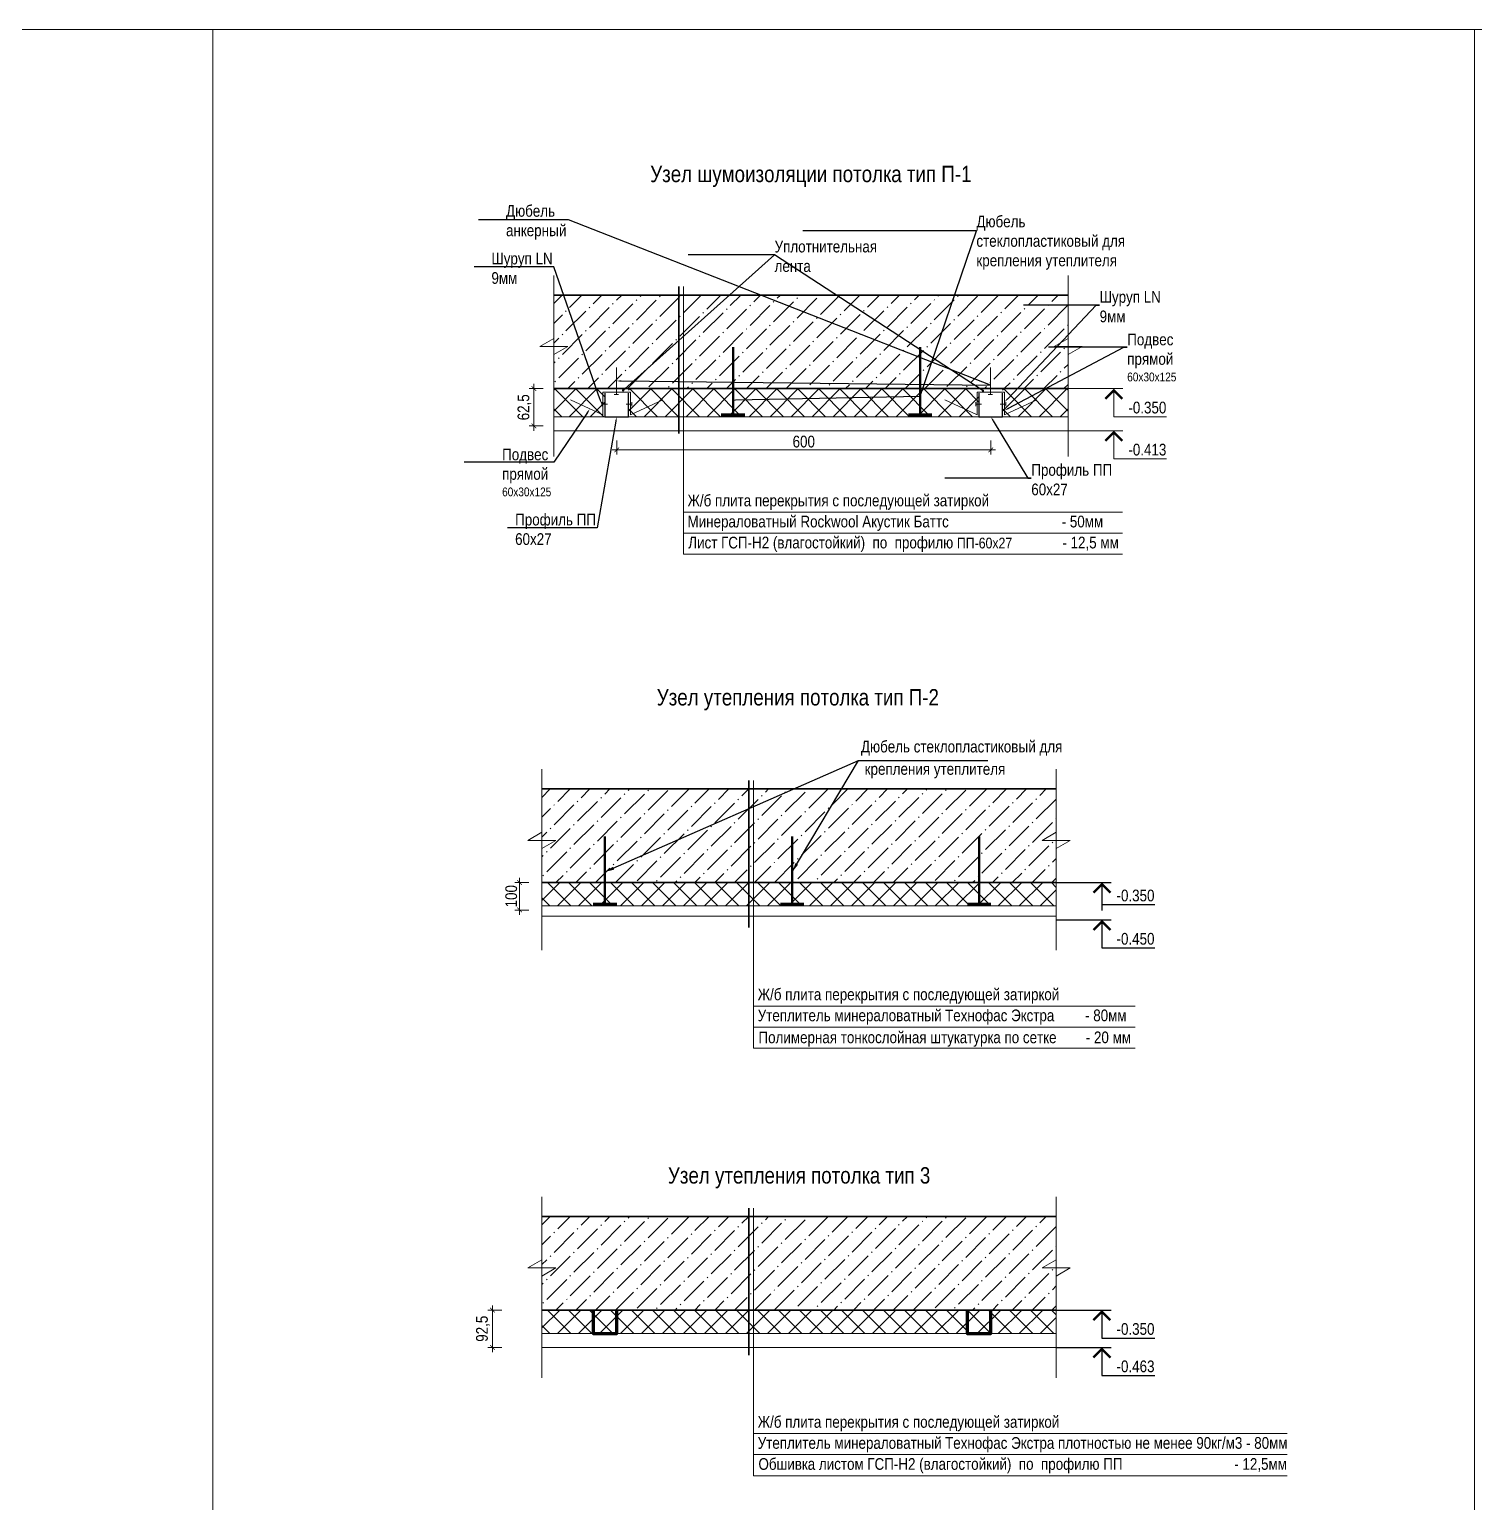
# Model space of a CAD drawing. Header units: millimetres. Extents: x -328335 to 1212475, y -208171 to 164144.
# Drawn here: x -100776 to -69874, y -177978 to -146464 of the extents above; entities that cross this region are included whole.
import ezdxf
from ezdxf import colors
from ezdxf.entities.mleader import LeaderData, LeaderLine
from ezdxf.math import Vec2, Vec3

# ---------------------------------------------------------------- set-up
doc = ezdxf.new("R2010")
doc.units = ezdxf.units.MM
doc.header["$LTSCALE"] = 0.5
doc.layers.get('Defpoints').update_dxf_attribs({"color": 140})
for name, color, linetype, lineweight in [('0.25', 1, 'Continuous', 25), ('АИ_Текст', 7, 'Continuous', 13), ('АР_Отметка', 7, 'Continuous', 5), ('АР_Стены ГКЛ', 1, 'Continuous', 15), ('АР_Стены ЖБ', 7, 'Continuous', 40), ('АР_Текст', 7, 'Continuous', 5), ('АР_Тонкая', 254, 'Continuous', 5), ('АР_Штриховка', 8, 'Continuous', 0), ('КМ_конструкции', 5, 'Continuous', 5), ('РД_Оси_размер', 8, 'Continuous', 0)]:
    doc.layers.add(name, color=color, linetype=linetype, lineweight=lineweight)
doc.layers.add('АР_Делит', color=120, linetype='Continuous', lineweight=0, plot=False)
doc.styles.add('style1', font='ARIALN.TTF')
doc.dimstyles.new('1-50', dxfattribs={"dimscale": 40, "dimtxt": 2.5, "dimasz": 2, "dimexe": 1.25, "dimexo": 0.625, "dimtad": 1, "dimdec": 0, "dimtxsty": 'style1', "dimblk": 'OBLIQUE', "dimcen": 2.5, "dimadec": 0, "dimazin": 1, "dimtfac": 1, "dimtdec": 0, "dimtmove": 0, "dimatfit": 3, "dimfxl": 1, "dimarcsym": 0})
doc.dimstyles.new('Dim100_ареал', dxfattribs={"dimscale": 100, "dimtxt": 2.5, "dimasz": 1, "dimexe": 1, "dimexo": 1, "dimgap": 0.5, "dimtad": 1, "dimzin": 12, "dimdsep": 46, "dimtxsty": 'style1', "dimblk": 'ARCHTICK', "dimcen": 1, "dimdle": 1, "dimaunit": 1, "dimadec": 0, "dimazin": 3, "dimtfac": 1, "dimtmove": 1, "dimatfit": 3, "dimldrblk": 'OPEN30', "dimfxl": 2, "dimfxlon": 1, "dimtolj": 1, "dimtzin": 0, "dimlwd": 5, "dimlwe": 5, "dimarcsym": 0})

# ---------------------------------------------------------------- blocks, each defined once
blk = doc.blocks.new('_ArchTick')
at = {"color": 0, "linetype": 'ByBlock', "const_width": 0.15}
blk.add_lwpolyline([(-0.5, -0.5), (0.5, 0.5)], dxfattribs=at)
blk = doc.blocks.new('*D334')
at = {"layer": 'Defpoints', "color": 0, "transparency": 16777216}
for p in [(-89565, -154147), (-89989, -154947), (-89565, -154947)]:
    blk.add_point(p, dxfattribs=at)
at = {"layer": 'РД_Оси_размер', "color": 0, "lineweight": 5, "transparency": 16777216}
for p, q in [((-89989, -154047), (-89989, -155047)), ((-89789, -154147), (-90089, -154147)), ((-89789, -154947), (-90089, -154947))]:
    blk.add_line(p, q, dxfattribs=at)
at = {"layer": 'РД_Оси_размер', "color": 0, "lineweight": 5, "transparency": 16777216, "xscale": 100, "yscale": 100, "zscale": 100}
for p, rotation in [((-89989, -154147), 90), ((-89989, -154947), 270)]:
    blk.add_blockref('_ArchTick', p, dxfattribs=dict(at, rotation=rotation))
at = {"layer": 'РД_Оси_размер', "color": 0, "transparency": 16777216, "insert": (-90190, -154547), "char_height": 250, "attachment_point": 5, "rotation": 90, "style": 'style1'}
blk.add_mtext('\\A1;62,5', dxfattribs=at)
blk = doc.blocks.new('_Open30')
at = {"color": 0, "linetype": 'ByBlock', "lineweight": -2}
for p, q in [((-1, 0.27), (0, 0)), ((0, 0), (-1, -0.27)), ((0, 0), (-1, 0))]:
    blk.add_line(p, q, dxfattribs=at)
blk = doc.blocks.new('*D335')
at = {"layer": 'Defpoints', "color": 0, "transparency": 16777216}
for p in [(-89819, -164713), (-90296, -165302), (-89819, -165302)]:
    blk.add_point(p, dxfattribs=at)
at = {"layer": 'РД_Оси_размер', "color": 0, "lineweight": 5, "transparency": 16777216}
for p, q in [((-90096, -164713), (-90396, -164713)), ((-90296, -164613), (-90296, -165402)), ((-90096, -165302), (-90396, -165302))]:
    blk.add_line(p, q, dxfattribs=at)
at = {"layer": 'РД_Оси_размер', "color": 0, "lineweight": 5, "transparency": 16777216, "xscale": 100, "yscale": 100, "zscale": 100}
for p, rotation in [((-90296, -164713), 90), ((-90296, -165302), 270)]:
    blk.add_blockref('_ArchTick', p, dxfattribs=dict(at, rotation=rotation))
at = {"layer": 'РД_Оси_размер', "color": 0, "transparency": 16777216, "insert": (-90473, -165007), "char_height": 250, "attachment_point": 5, "rotation": 90, "style": 'style1'}
blk.add_mtext('\\A1;100', dxfattribs=at)
blk = doc.blocks.new('_Oblique')
at = {"color": 0, "linetype": 'ByBlock', "lineweight": -2}
blk.add_line((-0.5, -0.5), (0.5, 0.5), dxfattribs=at)
blk = doc.blocks.new('*D336')
at = {"layer": 'Defpoints', "color": 0, "transparency": 16777216}
for p in [(-89819, -173860), (-90876, -174660), (-89819, -174660)]:
    blk.add_point(p, dxfattribs=at)
at = {"layer": 'РД_Оси_размер', "color": 0, "lineweight": 5, "transparency": 16777216}
for p, q in [((-90676, -173860), (-90976, -173860)), ((-90876, -173760), (-90876, -174760)), ((-90676, -174660), (-90976, -174660))]:
    blk.add_line(p, q, dxfattribs=at)
at = {"layer": 'РД_Оси_размер', "color": 0, "lineweight": 5, "transparency": 16777216, "xscale": 100, "yscale": 100, "zscale": 100}
for p, rotation in [((-90876, -173860), 90), ((-90876, -174660), 270)]:
    blk.add_blockref('_ArchTick', p, dxfattribs=dict(at, rotation=rotation))
at = {"layer": 'РД_Оси_размер', "color": 0, "transparency": 16777216, "insert": (-91077, -174260), "char_height": 250, "attachment_point": 5, "rotation": 90, "style": 'style1'}
blk.add_mtext('\\A1;92,5', dxfattribs=at)
blk = doc.blocks.new('_Dot')
at = {"color": 0, "linetype": 'ByBlock', "lineweight": -2}
blk.add_line((-0.5, 0), (-1, 0), dxfattribs=at)
at = {"color": 0, "linetype": 'ByBlock', "const_width": 0.5}
blk.add_lwpolyline([(-0.25, 0, 1), (0.25, 0, 1)], format="xyb", close=True, dxfattribs=at)
blk = doc.blocks.new('*D341')
at = {"layer": 'Defpoints', "color": 0, "transparency": 16777216}
for p in [(-88218, -154747), (-80218, -154747), (-80218, -155460)]:
    blk.add_point(p, dxfattribs=at)
at = {"layer": 'РД_Оси_размер', "color": 0, "lineweight": 5, "transparency": 16777216}
for p, q in [((-88218, -155260), (-88218, -155560)), ((-80218, -155260), (-80218, -155560)), ((-88318, -155460), (-80118, -155460))]:
    blk.add_line(p, q, dxfattribs=at)
at = {"layer": 'РД_Оси_размер', "color": 0, "lineweight": 5, "transparency": 16777216, "xscale": 100, "yscale": 100, "zscale": 100, "rotation": 180}
blk.add_blockref('_ArchTick', (-88218, -155460), dxfattribs=at)
at = {"layer": 'РД_Оси_размер', "color": 0, "lineweight": 5, "transparency": 16777216, "xscale": 100, "yscale": 100, "zscale": 100}
blk.add_blockref('_ArchTick', (-80218, -155460), dxfattribs=at)
at = {"layer": 'РД_Оси_размер', "color": 0, "transparency": 16777216, "insert": (-84218, -155282), "char_height": 250, "attachment_point": 5, "style": 'style1'}
blk.add_mtext('\\A1;600', dxfattribs=at)

msp = doc.modelspace()

# ---------------------------------------------------------------- hatches: boundary and pattern name
at = {"layer": 'АР_Штриховка', "lineweight": 0}
h = msp.add_hatch(dxfattribs=at)
h.set_pattern_fill('FP_5', color=256, scale=10, style=0, pattern_type=2)
h.set_pattern_definition([(45, (-99641.15, -178526.06), (77.7817, 502.0458), [600, -100, 20, -100])])
h.paths.add_polyline_path([(-78564.937, -154147.436), (-78564.937, -152147.436), (-89564.937, -152147.436), (-89564.937, -154147.436)], flags=0)
h = msp.add_hatch(dxfattribs=at)
h.set_pattern_fill('FP_6', color=256, scale=10, style=0, pattern_type=2)
h.set_pattern_definition([(45, (-99641.15, -178626.06), (-224.5064, 224.5064), []), (135, (-99641.15, -178626.06), (-224.5064, -224.5064), [])])
h.paths.add_polyline_path([(-88471.102, -154747.436), (-88471.102, -154147.436), (-89564.937, -154147.436), (-89564.937, -154747.436)])
h = msp.add_hatch(dxfattribs=at)
h.set_pattern_fill('FP_6', color=256, scale=10, style=0, pattern_type=2)
h.set_pattern_definition([(45, (-98041.15, -178626.06), (-224.5064, 224.5064), []), (135, (-98041.15, -178626.06), (-224.5064, -224.5064), [])])
h.paths.add_polyline_path([(-80471.102, -154747.436), (-80471.102, -154147.436), (-87964.937, -154147.436), (-87964.937, -154747.436)])
h = msp.add_hatch(dxfattribs=at)
h.set_pattern_fill('FP_6', color=256, scale=10, style=0, pattern_type=2)
h.set_pattern_definition([(45, (-90041.15, -178626.06), (-224.5064, 224.5064), []), (135, (-90041.15, -178626.06), (-224.5064, -224.5064), [])])
h.paths.add_polyline_path([(-78564.937, -154747.436), (-78564.937, -154147.436), (-79964.937, -154147.436), (-79964.937, -154747.436)])
h = msp.add_hatch(dxfattribs=at)
h.set_pattern_fill('FP_5', color=256, scale=10, style=0, pattern_type=2)
h.set_pattern_definition([(45, (-99894.83, -189091.25), (77.7817, 502.0458), [600, -100, 20, -100])])
h.paths.add_polyline_path([(-78818.613, -164712.624), (-78818.613, -162712.624), (-89818.613, -162712.624), (-89818.613, -164712.624)], flags=0)
h = msp.add_hatch(dxfattribs=at)
h.set_pattern_fill('FP_6', color=256, scale=10, style=0, pattern_type=2)
h.set_pattern_definition([(45, (-99894.83, -189091.25), (-224.5064, 224.5064), []), (135, (-99894.83, -189091.25), (-224.5064, -224.5064), [])])
h.paths.add_polyline_path([(-78818.613, -165212.624), (-78818.613, -164712.624), (-89818.613, -164712.624), (-89818.613, -165212.624)])
h = msp.add_hatch(dxfattribs=at)
h.set_pattern_fill('FP_5', color=256, scale=10, style=0, pattern_type=2)
h.set_pattern_definition([(45, (-99894.83, -198238.57), (77.7817, 502.0458), [600, -100, 20, -100])])
h.paths.add_polyline_path([(-78818.613, -173859.95), (-78818.613, -171859.95), (-89818.613, -171859.95), (-89818.613, -173859.95)], flags=0)
h = msp.add_hatch(dxfattribs=at)
h.set_pattern_fill('FP_6', color=256, scale=10, style=0, pattern_type=2)
h.set_pattern_definition([(45, (-99894.83, -198238.57), (-224.5064, 224.5064), []), (135, (-99894.83, -198238.57), (-224.5064, -224.5064), [])])
h.paths.add_polyline_path([(-78818.613, -174359.95), (-78818.613, -173859.95), (-89818.613, -173859.95), (-89818.613, -174359.95)])

# ---------------------------------------------------------------- linework, layer by layer
at = {"lineweight": 15}
for points in [[(-88225.79, -154271.845), (-88225.79, -153694.684)], [(-80225.79, -154271.845), (-80225.79, -153694.684)], [(-88180.195, -154271.845), (-88271.384, -154271.845)], [(-80180.195, -154271.845), (-80271.384, -154271.845)], [(-88538.504, -154526.252), (-88538.504, -154435.063)], [(-88538.504, -154480.657), (-88418.309, -154480.657)], [(-87897.535, -154480.657), (-88017.73, -154480.657)], [(-87897.535, -154526.252), (-87897.535, -154435.063)], [(-80538.504, -154526.252), (-80538.504, -154435.063)], [(-80538.504, -154480.657), (-80418.309, -154480.657)], [(-79897.535, -154480.657), (-80017.73, -154480.657)], [(-79897.535, -154526.252), (-79897.535, -154435.063)]]:
    msp.add_lwpolyline(points, dxfattribs=at)
at = {"lineweight": 13}
for points in [[(-89203.524, -154389.839), (-88511.687, -154705.617), (-88511.687, -154222.491), (-87925.592, -154222.491), (-87925.592, -154705.617), (-87233.756, -154389.839)], [(-81203.524, -154389.839), (-80511.687, -154705.617), (-80511.687, -154222.491), (-79925.592, -154222.491), (-79925.592, -154705.617), (-79233.756, -154389.839)]]:
    msp.add_lwpolyline(points, dxfattribs=at)
at = {"layer": '0.25', "color": 0}
for p, q in [((-78818.613, -164712.624), (-77646.34, -164712.624)), ((-77842.368, -164712.624), (-77842.368, -165312.624)), ((-77842.368, -165186.307), (-76713.071, -165186.307)), ((-78818.613, -165512.624), (-77646.34, -165512.624)), ((-77842.368, -165512.624), (-77842.368, -166112.624)), ((-77842.368, -166112.624), (-76713.071, -166112.624)), ((-78818.613, -173859.95), (-77646.34, -173859.95)), ((-77842.368, -173859.95), (-77842.368, -174459.95)), ((-77842.368, -174459.95), (-76713.071, -174459.95)), ((-78818.613, -174659.95), (-77646.34, -174659.95)), ((-77842.368, -174659.95), (-77842.368, -175259.95)), ((-77842.368, -175259.95), (-76713.071, -175259.95))]:
    msp.add_line(p, q, dxfattribs=at)
at = {"layer": '0.25', "color": 0, "const_width": 50}
for points in [[(-77660.046, -164930.301), (-77842.368, -164747.979), (-78024.691, -164930.301)], [(-77660.046, -165730.301), (-77842.368, -165547.979), (-78024.691, -165730.301)], [(-77660.046, -174077.627), (-77842.368, -173895.305), (-78024.691, -174077.627)], [(-77660.046, -174877.627), (-77842.368, -174695.305), (-78024.691, -174877.627)]]:
    msp.add_lwpolyline(points, dxfattribs=at)
at = {"layer": 'АР_Делит'}
for p, q in [((116167.583, -146463.668), (-132213.713, -146463.668)), ((-96852.427, -146463.668), (-96852.427, -205994.742)), ((-69877.838, -146463.668), (-69877.838, -205994.742))]:
    msp.add_line(p, q, dxfattribs=at)
at = {"layer": 'АР_Отметка', "color": 0}
for p, q in [((-78564.937, -154147.436), (-77392.664, -154147.436)), ((-77588.692, -154147.436), (-77588.692, -154747.436)), ((-78564.937, -155047.436), (-77392.664, -155047.436)), ((-77588.692, -154747.436), (-76459.395, -154747.436)), ((-77588.692, -155047.436), (-77588.692, -155647.436)), ((-77588.692, -155647.436), (-76459.395, -155647.436))]:
    msp.add_line(p, q, dxfattribs=at)
at = {"layer": 'АР_Отметка', "color": 0, "const_width": 50}
for points in [[(-77406.37, -154365.114), (-77588.692, -154182.792), (-77771.014, -154365.114)], [(-77406.37, -155265.114), (-77588.692, -155082.792), (-77771.014, -155265.114)]]:
    msp.add_lwpolyline(points, dxfattribs=at)
at = {"layer": 'АР_Стены ГКЛ'}
for points in [[(-89564.937, -154747.436), (-78564.937, -154747.436), (-78564.937, -155047.436), (-89564.937, -155047.436)], [(-89818.613, -165212.624), (-78818.613, -165212.624), (-78818.613, -165433.813), (-89818.613, -165433.813)], [(-89818.613, -174359.95), (-78818.613, -174359.95), (-78818.613, -174659.95), (-89818.613, -174659.95)]]:
    msp.add_lwpolyline(points, close=True, dxfattribs=at)
at = {"layer": 'АР_Стены ЖБ', "lineweight": 35}
for p, q in [((-89564.937, -152147.436), (-78564.937, -152147.436)), ((-89564.937, -154147.436), (-78564.937, -154147.436)), ((-89818.613, -162712.624), (-78818.613, -162712.624)), ((-89818.613, -164712.624), (-78818.613, -164712.624)), ((-89818.613, -171859.95), (-78818.613, -171859.95)), ((-89818.613, -173859.95), (-78818.613, -173859.95))]:
    msp.add_line(p, q, dxfattribs=at)
at = {"layer": 'АР_Текст', "lineweight": 35}
for points in [[(-86891.354, -155109.415), (-86891.354, -151965.415)], [(-85391.02, -165674.603), (-85391.02, -162530.603)], [(-85391.02, -174821.928), (-85391.02, -171677.928)]]:
    msp.add_lwpolyline(points, dxfattribs=at)
at = {"layer": 'АР_Текст', "ltscale": 0.5}
for points in [[(-86792.862, -157691.415), (-86792.862, -151965.415)], [(-77400.999, -156791.415), (-86792.862, -156791.415)], [(-77400.999, -157241.415), (-86792.862, -157241.415)], [(-77400.999, -157691.415), (-86792.862, -157691.415)], [(-85292.528, -168256.603), (-85292.528, -162530.603)], [(-77128.472, -167356.603), (-85292.528, -167356.603)], [(-77128.472, -167806.603), (-85292.528, -167806.603)], [(-77128.472, -168256.603), (-85292.528, -168256.603)], [(-85292.528, -177403.928), (-85292.528, -171677.928)], [(-73878.656, -176503.928), (-85292.528, -176503.928)], [(-73878.656, -176953.928), (-85292.528, -176953.928)], [(-73878.656, -177403.928), (-85292.528, -177403.928)]]:
    msp.add_lwpolyline(points, dxfattribs=at)
at = {"layer": 'АР_Тонкая'}
for p, q in [((-89564.937, -154247.436), (-89564.937, -154747.436)), ((-78564.937, -154747.436), (-78564.937, -154247.436)), ((-89564.937, -154747.436), (-78564.937, -154747.436)), ((-89818.613, -164712.624), (-89818.613, -165212.624)), ((-78818.613, -165212.624), (-78818.613, -164712.624)), ((-89818.613, -165212.624), (-78818.613, -165212.624)), ((-89818.613, -173859.95), (-89818.613, -174359.95)), ((-78818.613, -174359.95), (-78818.613, -173859.95)), ((-89818.613, -174359.95), (-78818.613, -174359.95))]:
    msp.add_line(p, q, dxfattribs=at)
for points in [[(-89564.937, -151724.231), (-89564.937, -153074.231), (-89864.937, -153247.436), (-89264.937, -153247.436), (-89564.937, -153420.642), (-89564.937, -155597.436)], [(-78564.937, -151724.231), (-78564.937, -153074.231), (-78864.937, -153247.436), (-78264.937, -153247.436), (-78564.937, -153420.642), (-78564.937, -155597.436)], [(-89818.613, -162289.419), (-89818.613, -163639.419), (-90118.613, -163812.624), (-89518.613, -163812.624), (-89818.613, -163985.829), (-89818.613, -166162.624)], [(-78818.613, -162289.419), (-78818.613, -163639.419), (-79118.613, -163812.624), (-78518.613, -163812.624), (-78818.613, -163985.829), (-78818.613, -166162.624)], [(-89818.613, -171436.745), (-89818.613, -172786.745), (-90118.613, -172959.95), (-89518.613, -172959.95), (-89818.613, -173133.155), (-89818.613, -175309.95)], [(-78818.613, -171436.745), (-78818.613, -172786.745), (-79118.613, -172959.95), (-78518.613, -172959.95), (-78818.613, -173133.155), (-78818.613, -175309.95)]]:
    msp.add_lwpolyline(points, dxfattribs=at)
for points in [[(-78564.937, -154147.436), (-78564.937, -152147.436), (-89564.937, -152147.436), (-89564.937, -154147.436)], [(-78818.613, -164712.624), (-78818.613, -162712.624), (-89818.613, -162712.624), (-89818.613, -164712.624)], [(-78818.613, -173859.95), (-78818.613, -171859.95), (-89818.613, -171859.95), (-89818.613, -173859.95)]]:
    msp.add_lwpolyline(points, close=True, dxfattribs=at)
at = {"layer": 'КМ_конструкции', "lineweight": 50}
for p, q in [((-85730.756, -154708.679), (-85730.756, -153258.679)), ((-81730.756, -154708.679), (-81730.756, -153258.679)), ((-88468.613, -165179.609), (-88468.613, -163729.609)), ((-84468.613, -165179.609), (-84468.613, -163729.609)), ((-80468.613, -165179.609), (-80468.613, -163729.609))]:
    msp.add_line(p, q, dxfattribs=at)
at = {"layer": 'КМ_конструкции', "lineweight": 70}
for p, q in [((-85980.756, -154708.679), (-85480.756, -154708.679)), ((-81980.756, -154708.679), (-81480.756, -154708.679)), ((-88718.613, -165179.609), (-88218.613, -165179.609)), ((-84718.613, -165179.609), (-84218.613, -165179.609)), ((-80718.613, -165179.609), (-80218.613, -165179.609))]:
    msp.add_line(p, q, dxfattribs=at)
at = {"layer": 'КМ_конструкции', "lineweight": 30}
for points in [[(-88471.102, -154247.436), (-88471.102, -154747.436), (-87964.937, -154747.436), (-87964.937, -154247.436)], [(-80471.102, -154247.436), (-80471.102, -154747.436), (-79964.937, -154747.436), (-79964.937, -154247.436)]]:
    msp.add_lwpolyline(points, dxfattribs=at)
at = {"layer": 'КМ_конструкции', "lineweight": 70}
for points in [[(-88724.779, -173859.95), (-88724.779, -174359.95), (-88218.613, -174359.95), (-88218.613, -173859.95)], [(-80724.779, -173859.95), (-80724.779, -174359.95), (-80218.613, -174359.95), (-80218.613, -173859.95)]]:
    msp.add_lwpolyline(points, dxfattribs=at)

# ---------------------------------------------------------------- texts
at = {"layer": '0.25', "color": 0, "char_height": 250, "width": 16419.73819, "attachment_point": 1, "line_spacing_factor": 1.149209, "style": 'style1'}
for s, insert in [('-0.350', (-77529.59, -164866.286)), ('-0.450', (-77529.59, -165792.603)), ('-0.350', (-77529.59, -174139.928)), ('-0.463', (-77529.59, -174939.928))]:
    msp.add_mtext(s, dxfattribs=dict(at, insert=insert))
at = {"layer": 'АР_Отметка', "color": 0, "char_height": 250, "width": 16419.73819, "attachment_point": 1, "line_spacing_factor": 1.149209, "style": 'style1'}
for s, insert in [('-0.350', (-77275.913, -154427.415)), ('-0.413', (-77275.913, -155327.415))]:
    msp.add_mtext(s, dxfattribs=dict(at, insert=insert))
at = {"layer": 'АР_Текст', "color": 0, "char_height": 350, "attachment_point": 5, "line_spacing_factor": 1.149209, "style": 'style1'}
for s, insert, width in [('\\pxqc;Узел шумоизоляции потолка тип П-1', (-84066.034, -149608.11), 10969.16056), ('\\pxqc;Узел утепления потолка тип П-2', (-84344.366, -160803.269), 10993.98671), ('\\pxqc;Узел утепления потолка тип 3', (-84317.033, -171031.572), 11022.58356)]:
    msp.add_mtext(s, dxfattribs=dict(at, insert=insert, width=width))
at = {"layer": 'АР_Текст', "char_height": 250, "attachment_point": 7, "style": 'style1'}
for s, width, insert in [('\\pxt26;Ж/б плита перекрытия с последующей затиркой            ', 8533.01503, (-86702.862, -156741.415)), ('Лист ГСП-Н2 (влагостойкий)  по  профилю {\\H0.91667x;ПП-60х27}          ^I- 12,5 мм', 12527.77177, (-86687.097, -157641.089)), ('\\pxt26;Ж/б плита перекрытия с последующей затиркой             ', 8533.01503, (-85202.528, -167306.603)), ('Полимерная тонкослойная штукатурка по сетке^I- 20 мм', 11986.6175, (-85186.763, -168226.525)), ('\\pxt26;Ж/б плита перекрытия с последующей затиркой             ', 8533.01503, (-85202.528, -176453.928)), ('Обшивка листом ГСП-Н2 (влагостойкий)  по  профилю ПП                              - 12,5мм', 12527.77177, (-85186.763, -177353.602))]:
    msp.add_mtext_dynamic_manual_height_columns(s, width=width, gutter_width=1250, heights=[0], dxfattribs=dict(at, insert=insert))
at = {"layer": 'АР_Текст', "char_height": 250, "width": 19248.03006, "attachment_point": 7, "style": 'style1'}
for s, insert in [('Минераловатный Rockwool Акустик Баттс ^I^I^I- 50мм ', (-86702.862, -157191.415)), ('Утеплитель минераловатный{\\H0.91667x; \\H1.09091x;Технофас Экстра^I- 80мм}', (-85202.528, -167756.603)), ('Утеплитель минераловатный{\\H0.91667x; }Технофас Экстра плотностью не менее 90кг/м3 - 80мм', (-85202.528, -176903.928))]:
    msp.add_mtext(s, dxfattribs=dict(at, insert=insert))
at = {"layer": 'АР_Текст', "lineweight": 25, "insert": (-82994.278, -161680.603), "char_height": 250, "width": 16419.73819, "attachment_point": 1, "line_spacing_factor": 1.149209, "style": 'style1'}
msp.add_mtext('Дюбель стеклопластиковый для\\P крепления утеплителя', dxfattribs=at)

# ---------------------------------------------------------------- dimensions: what is measured, and where the dimension line sits
at = {"layer": 'РД_Оси_размер'}
for base, p1, p2, text, picture, middle in [((-89989.499, -154947.436), (-89564.937, -154147.436), (-89564.937, -154947.436), '62,5', '*D334', (-89989.499, -154547.436)), ((-90295.681, -165302.204), (-89818.613, -164712.624), (-89818.613, -165302.204), '100', '*D335', (-90295.681, -165007.414)), ((-90876.44, -174659.95), (-89818.613, -173859.95), (-89818.613, -174659.95), '92,5', '*D336', (-90876.44, -174259.95))]:
    dim = msp.add_linear_dim(base=base, p1=p1, p2=p2, angle=90, text=text, dimstyle='Dim100_ареал', dxfattribs=at)
    dim.commit()
    dim.dimension.update_dxf_attribs({"geometry": picture, "text_midpoint": middle, "dimtype": 160})
dim = msp.add_linear_dim(base=(-80218.02, -155460.085), p1=(-88218.02, -154747.436), p2=(-80218.02, -154747.436), text='600', dimstyle='Dim100_ареал', dxfattribs=at)
dim.commit()
dim.dimension.update_dxf_attribs({"geometry": '*D341', "text_midpoint": (-84218.02, -155282.442)})

# ---------------------------------------------------------------- leaders
at = {"layer": 'АИ_Текст', "lineweight": 0}
ml = msp.add_multileader_mtext('Standard', dxfattribs=at)
ml.set_content('Дюбель анкерный', color=256, style='style1')
ml.set_leader_properties()
ml.build(insert=Vec2(0, 0))
ml.multileader.update_dxf_attribs({"text_left_attachment_type": 6, "text_right_attachment_type": 6, "dogleg_length": 0.36, "arrow_head_size": 100})
ctx = ml.context
ctx.base_point, ctx.char_height, ctx.arrow_head_size, ctx.landing_gap_size, ctx.plane_origin = Vec3(-90584.685, -150539.117), 250, 100, 0, Vec3(-18591.564, -167065.522)
ctx.left_attachment, ctx.right_attachment = 6, 6
notes = []
notes.append((ctx, [(1, (1, 1, 0), (-89248.29, -150539.117), (-1, 0), 73.094, [(0, [(-88225.79, -153983.264), (-80225.79, -154070.862)], 0, [])])]))
ctx.mtext.insert, ctx.mtext.width, ctx.mtext.defined_height, ctx.mtext.flow_direction = Vec3(-90584.685, -150219.71), 1831.10562, 363.96, 5
ml = msp.add_multileader_mtext('Standard', dxfattribs=at)
ml.set_content('Дюбель стеклопластиковый для крепления утеплителя', color=256, style='style1')
ml.set_leader_properties()
ml.set_arrow_properties(name='DOT')
ml.build(insert=Vec2(0, 0))
ml.multileader.update_dxf_attribs({"text_left_attachment_type": 6, "text_right_attachment_type": 6, "dogleg_length": 0.36, "arrow_head_size": 50})
ctx = ml.context
ctx.base_point, ctx.char_height, ctx.arrow_head_size, ctx.landing_gap_size, ctx.plane_origin = Vec3(-80525.823, -150769.871), 250, 50, 0, Vec3(-10520.046, -169530.749)
ctx.left_attachment, ctx.right_attachment = 6, 6
notes.append((ctx, [(0, (1, 1, 0), (-80526.183, -150769.871), (1, 0), 0.36, [(2, [(-85730.756, -154391.72), (-81730.756, -154308.656)], 0, [])])]))
ctx.mtext.insert, ctx.mtext.width, ctx.mtext.defined_height, ctx.mtext.flow_direction = Vec3(-80525.823, -150446.372), 3678.14435, 1091.018, 5
ml = msp.add_multileader_mtext('Standard', dxfattribs=at)
ml.set_content('Шуруп LN\\P9мм', color=256, style='style1')
ml.set_leader_properties()
ml.build(insert=Vec2(0, 0))
ml.multileader.update_dxf_attribs({"text_left_attachment_type": 6, "text_right_attachment_type": 6, "dogleg_length": 0.36, "arrow_head_size": 100})
ctx = ml.context
ctx.base_point, ctx.char_height, ctx.arrow_head_size, ctx.landing_gap_size, ctx.plane_origin = Vec3(-90896.888, -151539.122), 250, 100, 0, Vec3(-18904.279, -167562.915)
ctx.left_attachment, ctx.right_attachment = 6, 6
notes.append((ctx, [(1, (1, 1, 0), (-89561.004, -151539.122), (-1, 0), 73.094, [(2, [(-88538.504, -154480.657)], 0, [])])]))
ctx.mtext.insert, ctx.mtext.width, ctx.mtext.defined_height, ctx.mtext.flow_direction = Vec3(-90896.888, -151239.122), 1831.10562, 363.96, 5
ml = msp.add_multileader_mtext('Standard', dxfattribs=at)
ml.set_content('Уплотнительная лента', color=256, style='style1')
ml.set_leader_properties()
ml.set_arrow_properties(name='DOT')
ml.build(insert=Vec2(0, 0))
ml.multileader.update_dxf_attribs({"text_left_attachment_type": 6, "text_right_attachment_type": 6, "dogleg_length": 0.36, "arrow_head_size": 50})
ctx = ml.context
ctx.base_point, ctx.char_height, ctx.arrow_head_size, ctx.landing_gap_size, ctx.plane_origin = Vec3(-84841.475, -151283.573), 250, 50, 0, Vec3(-14378.421, -170308.209)
ctx.left_attachment, ctx.right_attachment = 6, 6
notes.append((ctx, [(0, (1, 1, 0), (-84841.835, -151283.573), (1, 0), 0.36, [(2, [(-80385.108, -154192.159)], 0, []), (0, [(-88081.129, -154185.046)], 0, [])])]))
ctx.mtext.insert, ctx.mtext.width, ctx.mtext.defined_height, ctx.mtext.flow_direction = Vec3(-84841.475, -150983.573), 1831.10562, 1166.453, 5
ml = msp.add_multileader_mtext('Standard', dxfattribs=at)
ml.set_content('Шуруп LN\\P9мм', color=256, style='style1')
ml.set_leader_properties()
ml.build(insert=Vec2(0, 0))
ml.multileader.update_dxf_attribs({"text_left_attachment_type": 6, "text_right_attachment_type": 6, "dogleg_length": 0.36, "arrow_head_size": 100})
ctx = ml.context
ctx.base_point, ctx.char_height, ctx.arrow_head_size, ctx.landing_gap_size, ctx.plane_origin = Vec3(-77890.283, -152360.728), 250, 100, 0, Vec3(-10291.367, -167517.321)
ctx.left_attachment, ctx.right_attachment = 6, 6
notes.append((ctx, [(0, (1, 1, 0), (-77963.377, -152360.728), (1, 0), 73.094, [(2, [(-79925.592, -154435.063)], 0, [])])]))
ctx.mtext.insert, ctx.mtext.width, ctx.mtext.defined_height, ctx.mtext.flow_direction = Vec3(-77890.283, -152060.728), 1831.10562, 363.96, 5
ml = msp.add_multileader_mtext('Standard', dxfattribs=at)
ml.set_content('Подвес\\Pпрямой\\P{\\H0.75x;60х30х125}', color=256, style='style1')
ml.set_leader_properties()
ml.build(insert=Vec2(0, 0))
ml.multileader.update_dxf_attribs({"text_left_attachment_type": 6, "text_right_attachment_type": 6, "dogleg_length": 0.36, "arrow_head_size": 100})
ctx = ml.context
ctx.base_point, ctx.char_height, ctx.arrow_head_size, ctx.landing_gap_size, ctx.plane_origin = Vec3(-77300.855, -153258.507), 250, 100, 0, Vec3(-10318.183, -172086.512)
ctx.left_attachment, ctx.right_attachment = 6, 6
notes.append((ctx, [(0, (1, 1, 0), (-77373.949, -153258.507), (1, 0), 73.094, [(2, [(-79925.592, -154613.666)], 0, [])])]))
ctx.mtext.insert, ctx.mtext.width, ctx.mtext.defined_height, ctx.mtext.flow_direction = Vec3(-77300.855, -152971.007), 1831.10562, 1166.453, 5
ml = msp.add_multileader_mtext('Standard', dxfattribs=at)
ml.set_content('Подвес\\Pпрямой {\\H0.75x;60х30х125}', color=256, style='style1')
ml.set_leader_properties()
ml.build(insert=Vec2(0, 0))
ml.multileader.update_dxf_attribs({"text_left_attachment_type": 6, "text_right_attachment_type": 6, "dogleg_length": 0.36, "arrow_head_size": 100})
ctx = ml.context
ctx.base_point, ctx.char_height, ctx.arrow_head_size, ctx.landing_gap_size, ctx.plane_origin = Vec3(-90668.546, -155717.541), 250, 100, 0, Vec3(-18904.279, -172086.512)
ctx.left_attachment, ctx.right_attachment = 6, 6
notes.append((ctx, [(1, (1, 1, 0), (-89561.004, -155717.541), (-1, 0), 73.094, [(2, [(-88790.03, -154578.572)], 0, [])])]))
ctx.mtext.insert, ctx.mtext.width, ctx.mtext.defined_height, ctx.mtext.flow_direction = Vec3(-90668.546, -155430.041), 1831.10562, 1166.453, 5
ml = msp.add_multileader_mtext('Standard', dxfattribs=at)
ml.set_content('Профиль ПП 60х27', color=256, style='style1')
ml.set_leader_properties()
ml.build(insert=Vec2(0, 0))
ml.multileader.update_dxf_attribs({"text_left_attachment_type": 6, "text_right_attachment_type": 6, "dogleg_length": 0.36, "arrow_head_size": 100})
ctx = ml.context
ctx.base_point, ctx.char_height, ctx.arrow_head_size, ctx.landing_gap_size, ctx.plane_origin = Vec3(-90390.526, -157124.759), 250, 100, 0, Vec3(-23880.933, -175744.552)
ctx.left_attachment, ctx.right_attachment = 6, 6
notes.append((ctx, [(1, (1, 1, 0), (-88633.087, -157124.759), (-1, 0), 73.094, [(2, [(-88218.02, -154747.436)], 0, [])])]))
ctx.mtext.insert, ctx.mtext.width, ctx.mtext.defined_height, ctx.mtext.flow_direction = Vec3(-90390.526, -156824.759), 1831.10562, 1166.453, 5
ml = msp.add_multileader_mtext('Standard', dxfattribs=at)
ml.set_content('Профиль ПП 60х27', color=256, style='style1')
ml.set_leader_properties()
ml.build(insert=Vec2(0, 0))
ml.multileader.update_dxf_attribs({"text_left_attachment_type": 6, "text_right_attachment_type": 6, "dogleg_length": 0.36, "arrow_head_size": 100})
ctx = ml.context
ctx.base_point, ctx.char_height, ctx.arrow_head_size, ctx.landing_gap_size, ctx.plane_origin = Vec3(-79352.246, -156062.263), 250, 100, 0, Vec3(-12369.574, -174890.268)
ctx.left_attachment, ctx.right_attachment = 6, 6
notes.append((ctx, [(0, (1, 1, 0), (-79425.34, -156062.263), (1, 0), 73.094, [(2, [(-80218.02, -154747.436)], 0, [])])]))
ctx.mtext.insert, ctx.mtext.width, ctx.mtext.defined_height, ctx.mtext.flow_direction = Vec3(-79352.246, -155762.263), 1831.10562, 1166.453, 5
at = {"layer": 'АР_Текст', "ltscale": 0.5}
for points in [[(-88468.613, -164487.624), (-83049.923, -162100.603), (-80279.249, -162100.603)], [(-84468.613, -164487.624), (-83049.923, -162100.603), (-82994.278, -162100.603)]]:
    msp.add_leader(points, dimstyle='1-50', override={"dimscale": 1, "dimasz": 200, "dimtad": 0}, dxfattribs=at)
for ctx, leaders in notes:
    for number, flags, end, landing, length, lines in leaders:
        leader = LeaderData()
        leader.index, (leader.has_last_leader_line, leader.has_dogleg_vector, leader.attachment_direction) = number, flags
        leader.last_leader_point, leader.dogleg_vector, leader.dogleg_length = Vec3(end), Vec3(landing), length
        for number, points, colour, breaks in lines:
            line = LeaderLine()
            line.index, line.vertices, line.color, line.breaks = number, Vec3.list(points), colors.encode_raw_color(colour), breaks
            leader.lines.append(line)
        ctx.leaders.append(leader)

doc.saveas('drawing.dxf')
